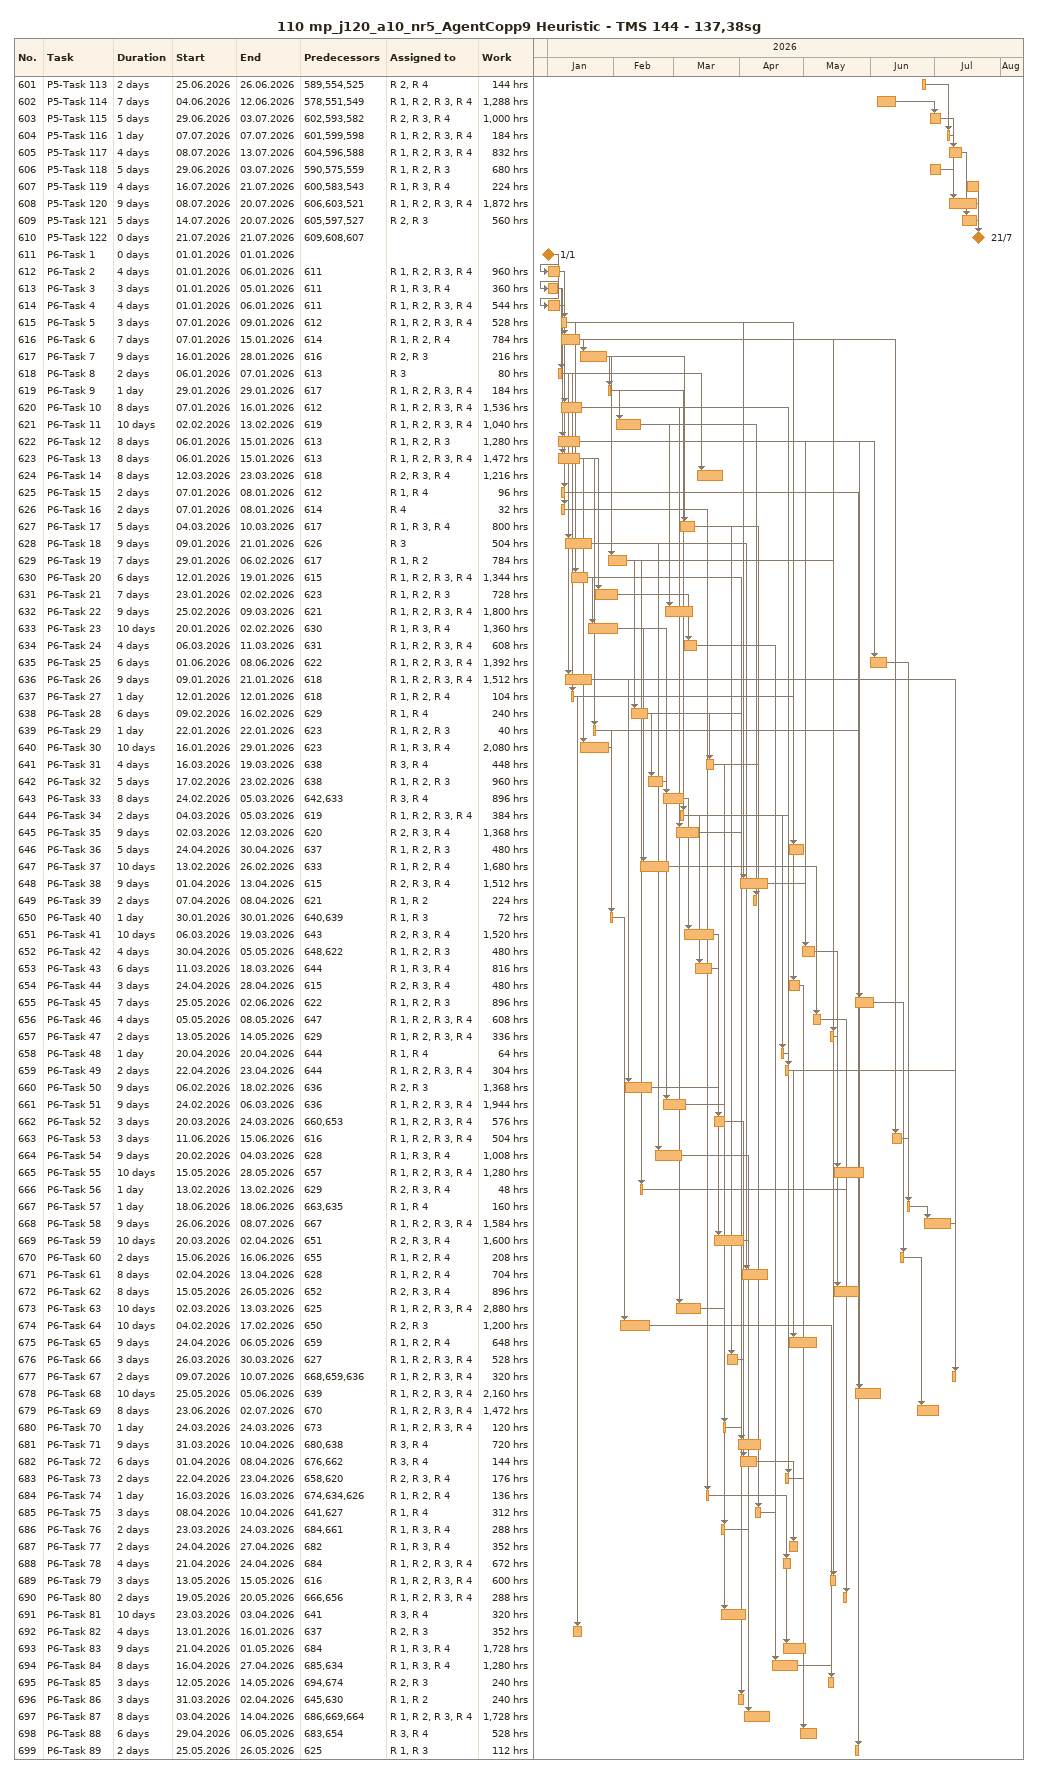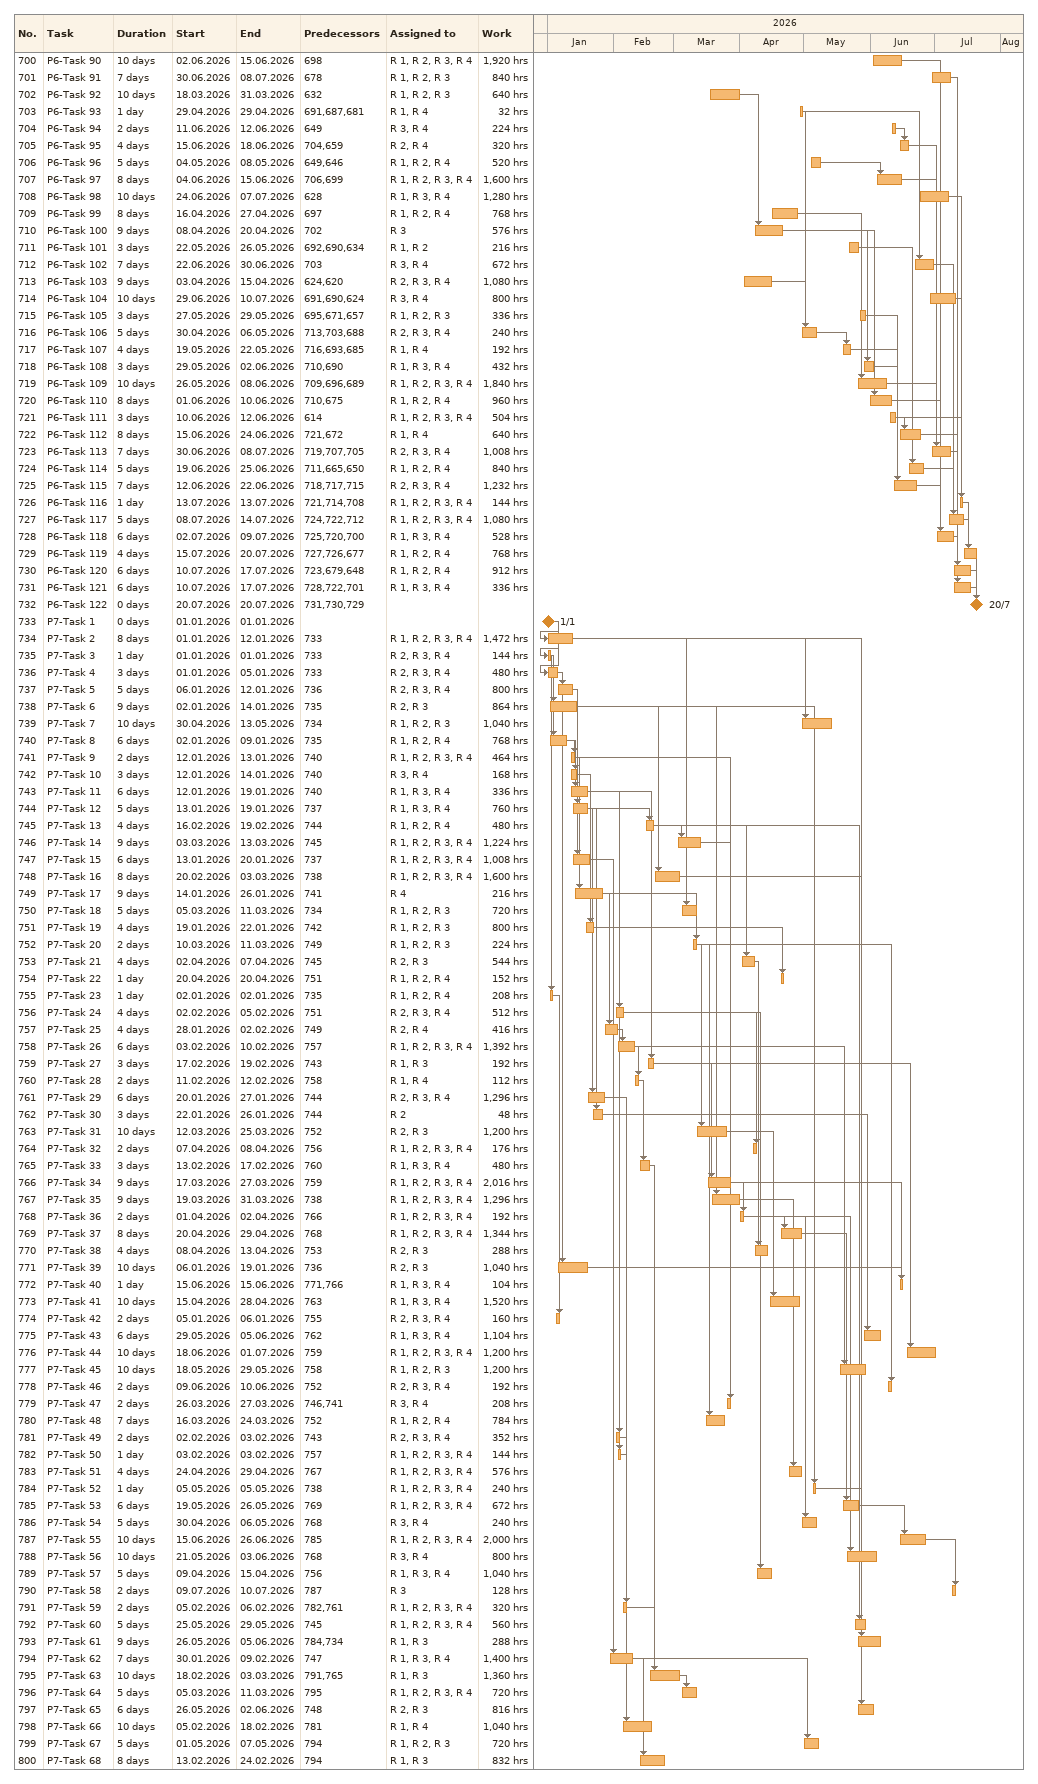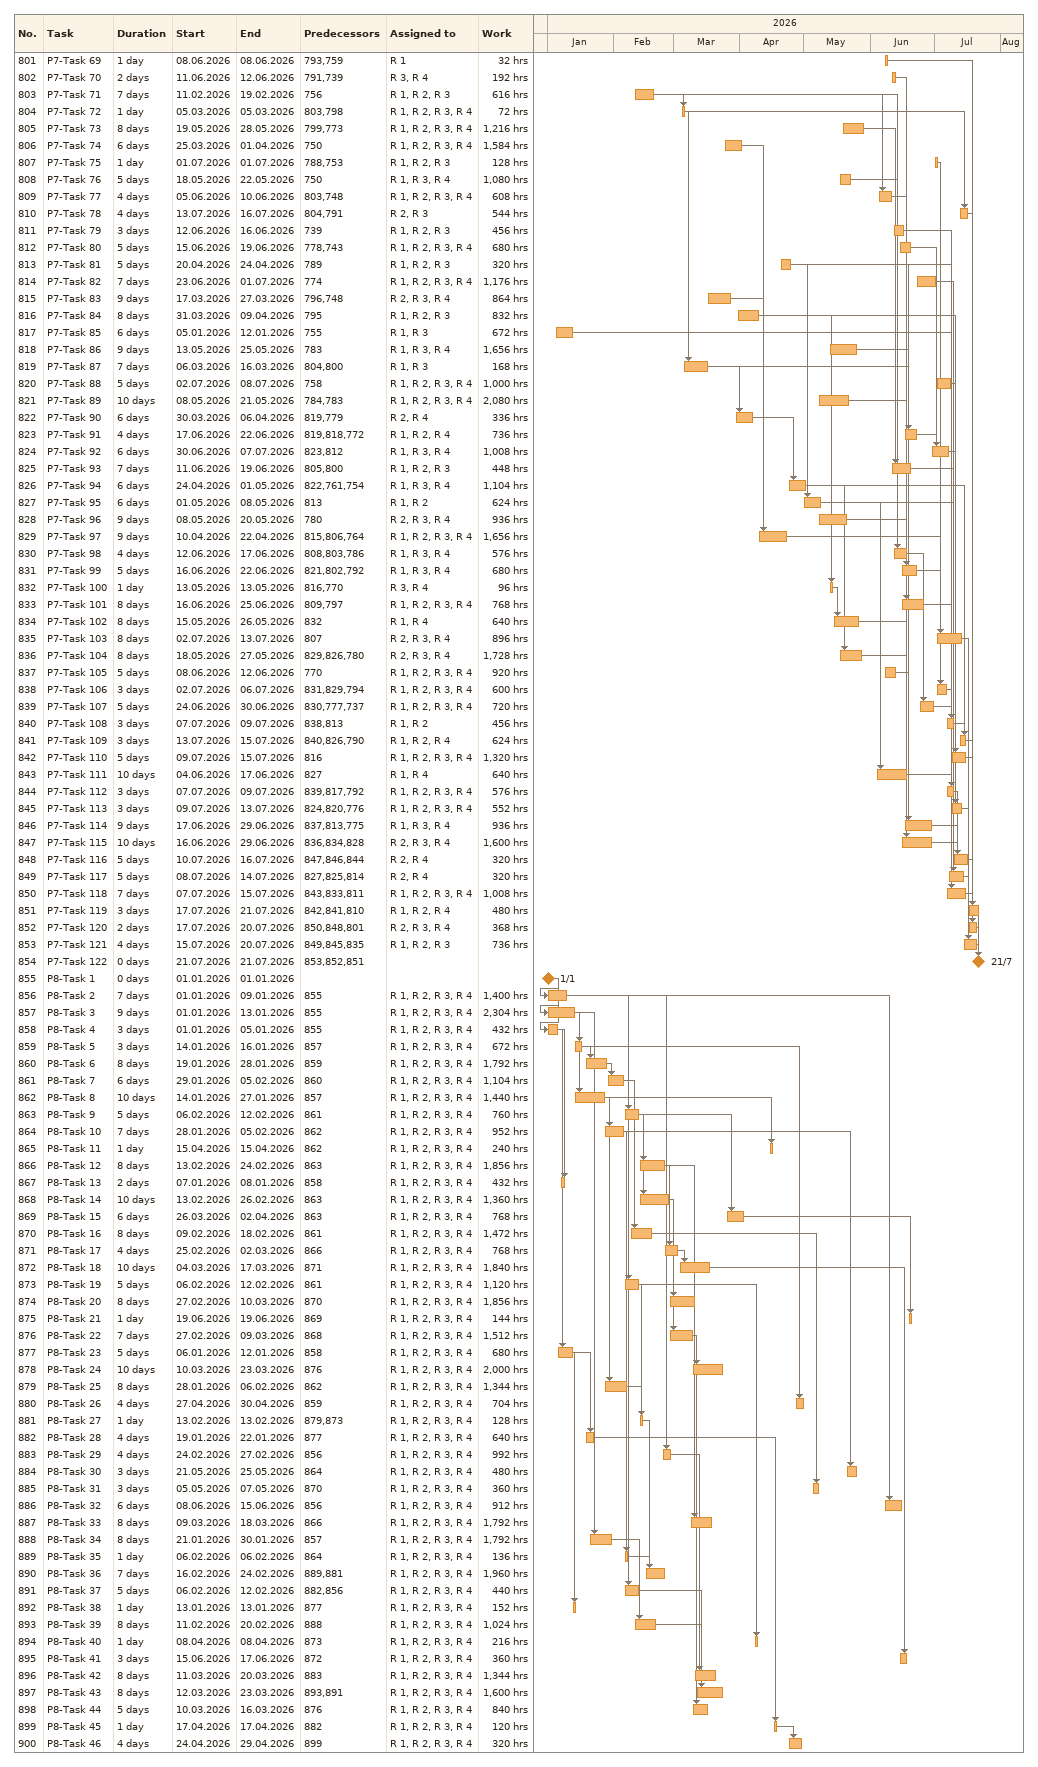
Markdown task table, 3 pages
110 mp_j120_a10_nr5_AgentCopp9 Heuristic - TMS 144 - 137,38sg

| ID | Task | Duration | Start | Finish | Predecessors | Resources | Work (h) |
|---|---|---|---|---|---|---|---|
| 601 | P5-Task 113 | 2d | 2026-06-25 | 2026-06-26 | 589, 554, 525 | R 2, R 4 | 144 |
| 602 | P5-Task 114 | 7d | 2026-06-04 | 2026-06-12 | 578, 551, 549 | R 1, R 2, R 3, R 4 | 1288 |
| 603 | P5-Task 115 | 5d | 2026-06-29 | 2026-07-03 | 602, 593, 582 | R 2, R 3, R 4 | 1000 |
| 604 | P5-Task 116 | 1d | 2026-07-07 | 2026-07-07 | 601, 599, 598 | R 1, R 2, R 3, R 4 | 184 |
| 605 | P5-Task 117 | 4d | 2026-07-08 | 2026-07-13 | 604, 596, 588 | R 1, R 2, R 3, R 4 | 832 |
| 606 | P5-Task 118 | 5d | 2026-06-29 | 2026-07-03 | 590, 575, 559 | R 1, R 2, R 3 | 680 |
| 607 | P5-Task 119 | 4d | 2026-07-16 | 2026-07-21 | 600, 583, 543 | R 1, R 3, R 4 | 224 |
| 608 | P5-Task 120 | 9d | 2026-07-08 | 2026-07-20 | 606, 603, 521 | R 1, R 2, R 3, R 4 | 1872 |
| 609 | P5-Task 121 | 5d | 2026-07-14 | 2026-07-20 | 605, 597, 527 | R 2, R 3 | 560 |
| 610 | P5-Task 122 | 0d | 2026-07-21 | 2026-07-21 | 609, 608, 607 |  |  |
| 611 | P6-Task 1 | 0d | 2026-01-01 | 2026-01-01 |  |  |  |
| 612 | P6-Task 2 | 4d | 2026-01-01 | 2026-01-06 | 611 | R 1, R 2, R 3, R 4 | 960 |
| 613 | P6-Task 3 | 3d | 2026-01-01 | 2026-01-05 | 611 | R 1, R 3, R 4 | 360 |
| 614 | P6-Task 4 | 4d | 2026-01-01 | 2026-01-06 | 611 | R 1, R 2, R 3, R 4 | 544 |
| 615 | P6-Task 5 | 3d | 2026-01-07 | 2026-01-09 | 612 | R 1, R 2, R 3, R 4 | 528 |
| 616 | P6-Task 6 | 7d | 2026-01-07 | 2026-01-15 | 614 | R 1, R 2, R 4 | 784 |
| 617 | P6-Task 7 | 9d | 2026-01-16 | 2026-01-28 | 616 | R 2, R 3 | 216 |
| 618 | P6-Task 8 | 2d | 2026-01-06 | 2026-01-07 | 613 | R 3 | 80 |
| 619 | P6-Task 9 | 1d | 2026-01-29 | 2026-01-29 | 617 | R 1, R 2, R 3, R 4 | 184 |
| 620 | P6-Task 10 | 8d | 2026-01-07 | 2026-01-16 | 612 | R 1, R 2, R 3, R 4 | 1536 |
| 621 | P6-Task 11 | 10d | 2026-02-02 | 2026-02-13 | 619 | R 1, R 2, R 3, R 4 | 1040 |
| 622 | P6-Task 12 | 8d | 2026-01-06 | 2026-01-15 | 613 | R 1, R 2, R 3 | 1280 |
| 623 | P6-Task 13 | 8d | 2026-01-06 | 2026-01-15 | 613 | R 1, R 2, R 3, R 4 | 1472 |
| 624 | P6-Task 14 | 8d | 2026-03-12 | 2026-03-23 | 618 | R 2, R 3, R 4 | 1216 |
| 625 | P6-Task 15 | 2d | 2026-01-07 | 2026-01-08 | 612 | R 1, R 4 | 96 |
| 626 | P6-Task 16 | 2d | 2026-01-07 | 2026-01-08 | 614 | R 4 | 32 |
| 627 | P6-Task 17 | 5d | 2026-03-04 | 2026-03-10 | 617 | R 1, R 3, R 4 | 800 |
| 628 | P6-Task 18 | 9d | 2026-01-09 | 2026-01-21 | 626 | R 3 | 504 |
| 629 | P6-Task 19 | 7d | 2026-01-29 | 2026-02-06 | 617 | R 1, R 2 | 784 |
| 630 | P6-Task 20 | 6d | 2026-01-12 | 2026-01-19 | 615 | R 1, R 2, R 3, R 4 | 1344 |
| 631 | P6-Task 21 | 7d | 2026-01-23 | 2026-02-02 | 623 | R 1, R 2, R 3 | 728 |
| 632 | P6-Task 22 | 9d | 2026-02-25 | 2026-03-09 | 621 | R 1, R 2, R 3, R 4 | 1800 |
| 633 | P6-Task 23 | 10d | 2026-01-20 | 2026-02-02 | 630 | R 1, R 3, R 4 | 1360 |
| 634 | P6-Task 24 | 4d | 2026-03-06 | 2026-03-11 | 631 | R 1, R 2, R 3, R 4 | 608 |
| 635 | P6-Task 25 | 6d | 2026-06-01 | 2026-06-08 | 622 | R 1, R 2, R 3, R 4 | 1392 |
| 636 | P6-Task 26 | 9d | 2026-01-09 | 2026-01-21 | 618 | R 1, R 2, R 3, R 4 | 1512 |
| 637 | P6-Task 27 | 1d | 2026-01-12 | 2026-01-12 | 618 | R 1, R 2, R 4 | 104 |
| 638 | P6-Task 28 | 6d | 2026-02-09 | 2026-02-16 | 629 | R 1, R 4 | 240 |
| 639 | P6-Task 29 | 1d | 2026-01-22 | 2026-01-22 | 623 | R 1, R 2, R 3 | 40 |
| 640 | P6-Task 30 | 10d | 2026-01-16 | 2026-01-29 | 623 | R 1, R 3, R 4 | 2080 |
| 641 | P6-Task 31 | 4d | 2026-03-16 | 2026-03-19 | 638 | R 3, R 4 | 448 |
| 642 | P6-Task 32 | 5d | 2026-02-17 | 2026-02-23 | 638 | R 1, R 2, R 3 | 960 |
| 643 | P6-Task 33 | 8d | 2026-02-24 | 2026-03-05 | 642, 633 | R 3, R 4 | 896 |
| 644 | P6-Task 34 | 2d | 2026-03-04 | 2026-03-05 | 619 | R 1, R 2, R 3, R 4 | 384 |
| 645 | P6-Task 35 | 9d | 2026-03-02 | 2026-03-12 | 620 | R 2, R 3, R 4 | 1368 |
| 646 | P6-Task 36 | 5d | 2026-04-24 | 2026-04-30 | 637 | R 1, R 2, R 3 | 480 |
| 647 | P6-Task 37 | 10d | 2026-02-13 | 2026-02-26 | 633 | R 1, R 2, R 4 | 1680 |
| 648 | P6-Task 38 | 9d | 2026-04-01 | 2026-04-13 | 615 | R 2, R 3, R 4 | 1512 |
| 649 | P6-Task 39 | 2d | 2026-04-07 | 2026-04-08 | 621 | R 1, R 2 | 224 |
| 650 | P6-Task 40 | 1d | 2026-01-30 | 2026-01-30 | 640, 639 | R 1, R 3 | 72 |
| 651 | P6-Task 41 | 10d | 2026-03-06 | 2026-03-19 | 643 | R 2, R 3, R 4 | 1520 |
| 652 | P6-Task 42 | 4d | 2026-04-30 | 2026-05-05 | 648, 622 | R 1, R 2, R 3 | 480 |
| 653 | P6-Task 43 | 6d | 2026-03-11 | 2026-03-18 | 644 | R 1, R 3, R 4 | 816 |
| 654 | P6-Task 44 | 3d | 2026-04-24 | 2026-04-28 | 615 | R 2, R 3, R 4 | 480 |
| 655 | P6-Task 45 | 7d | 2026-05-25 | 2026-06-02 | 622 | R 1, R 2, R 3 | 896 |
| 656 | P6-Task 46 | 4d | 2026-05-05 | 2026-05-08 | 647 | R 1, R 2, R 3, R 4 | 608 |
| 657 | P6-Task 47 | 2d | 2026-05-13 | 2026-05-14 | 629 | R 1, R 2, R 3, R 4 | 336 |
| 658 | P6-Task 48 | 1d | 2026-04-20 | 2026-04-20 | 644 | R 1, R 4 | 64 |
| 659 | P6-Task 49 | 2d | 2026-04-22 | 2026-04-23 | 644 | R 1, R 2, R 3, R 4 | 304 |
| 660 | P6-Task 50 | 9d | 2026-02-06 | 2026-02-18 | 636 | R 2, R 3 | 1368 |
| 661 | P6-Task 51 | 9d | 2026-02-24 | 2026-03-06 | 636 | R 1, R 2, R 3, R 4 | 1944 |
| 662 | P6-Task 52 | 3d | 2026-03-20 | 2026-03-24 | 660, 653 | R 1, R 2, R 3, R 4 | 576 |
| 663 | P6-Task 53 | 3d | 2026-06-11 | 2026-06-15 | 616 | R 1, R 2, R 3, R 4 | 504 |
| 664 | P6-Task 54 | 9d | 2026-02-20 | 2026-03-04 | 628 | R 1, R 3, R 4 | 1008 |
| 665 | P6-Task 55 | 10d | 2026-05-15 | 2026-05-28 | 657 | R 1, R 2, R 3, R 4 | 1280 |
| 666 | P6-Task 56 | 1d | 2026-02-13 | 2026-02-13 | 629 | R 2, R 3, R 4 | 48 |
| 667 | P6-Task 57 | 1d | 2026-06-18 | 2026-06-18 | 663, 635 | R 1, R 4 | 160 |
| 668 | P6-Task 58 | 9d | 2026-06-26 | 2026-07-08 | 667 | R 1, R 2, R 3, R 4 | 1584 |
| 669 | P6-Task 59 | 10d | 2026-03-20 | 2026-04-02 | 651 | R 2, R 3, R 4 | 1600 |
| 670 | P6-Task 60 | 2d | 2026-06-15 | 2026-06-16 | 655 | R 1, R 2, R 4 | 208 |
| 671 | P6-Task 61 | 8d | 2026-04-02 | 2026-04-13 | 628 | R 1, R 2, R 4 | 704 |
| 672 | P6-Task 62 | 8d | 2026-05-15 | 2026-05-26 | 652 | R 2, R 3, R 4 | 896 |
| 673 | P6-Task 63 | 10d | 2026-03-02 | 2026-03-13 | 625 | R 1, R 2, R 3, R 4 | 2880 |
| 674 | P6-Task 64 | 10d | 2026-02-04 | 2026-02-17 | 650 | R 2, R 3 | 1200 |
| 675 | P6-Task 65 | 9d | 2026-04-24 | 2026-05-06 | 659 | R 1, R 2, R 4 | 648 |
| 676 | P6-Task 66 | 3d | 2026-03-26 | 2026-03-30 | 627 | R 1, R 2, R 3, R 4 | 528 |
| 677 | P6-Task 67 | 2d | 2026-07-09 | 2026-07-10 | 668, 659, 636 | R 1, R 2, R 3, R 4 | 320 |
| 678 | P6-Task 68 | 10d | 2026-05-25 | 2026-06-05 | 639 | R 1, R 2, R 3, R 4 | 2160 |
| 679 | P6-Task 69 | 8d | 2026-06-23 | 2026-07-02 | 670 | R 1, R 2, R 3, R 4 | 1472 |
| 680 | P6-Task 70 | 1d | 2026-03-24 | 2026-03-24 | 673 | R 1, R 2, R 3, R 4 | 120 |
| 681 | P6-Task 71 | 9d | 2026-03-31 | 2026-04-10 | 680, 638 | R 3, R 4 | 720 |
| 682 | P6-Task 72 | 6d | 2026-04-01 | 2026-04-08 | 676, 662 | R 3, R 4 | 144 |
| 683 | P6-Task 73 | 2d | 2026-04-22 | 2026-04-23 | 658, 620 | R 2, R 3, R 4 | 176 |
| 684 | P6-Task 74 | 1d | 2026-03-16 | 2026-03-16 | 674, 634, 626 | R 1, R 2, R 4 | 136 |
| 685 | P6-Task 75 | 3d | 2026-04-08 | 2026-04-10 | 641, 627 | R 1, R 4 | 312 |
| 686 | P6-Task 76 | 2d | 2026-03-23 | 2026-03-24 | 684, 661 | R 1, R 3, R 4 | 288 |
| 687 | P6-Task 77 | 2d | 2026-04-24 | 2026-04-27 | 682 | R 1, R 3, R 4 | 352 |
| 688 | P6-Task 78 | 4d | 2026-04-21 | 2026-04-24 | 684 | R 1, R 2, R 3, R 4 | 672 |
| 689 | P6-Task 79 | 3d | 2026-05-13 | 2026-05-15 | 616 | R 1, R 2, R 3, R 4 | 600 |
| 690 | P6-Task 80 | 2d | 2026-05-19 | 2026-05-20 | 666, 656 | R 1, R 2, R 3, R 4 | 288 |
| 691 | P6-Task 81 | 10d | 2026-03-23 | 2026-04-03 | 641 | R 3, R 4 | 320 |
| 692 | P6-Task 82 | 4d | 2026-01-13 | 2026-01-16 | 637 | R 2, R 3 | 352 |
| 693 | P6-Task 83 | 9d | 2026-04-21 | 2026-05-01 | 684 | R 1, R 3, R 4 | 1728 |
| 694 | P6-Task 84 | 8d | 2026-04-16 | 2026-04-27 | 685, 634 | R 1, R 3, R 4 | 1280 |
| 695 | P6-Task 85 | 3d | 2026-05-12 | 2026-05-14 | 694, 674 | R 2, R 3 | 240 |
| 696 | P6-Task 86 | 3d | 2026-03-31 | 2026-04-02 | 645, 630 | R 1, R 2 | 240 |
| 697 | P6-Task 87 | 8d | 2026-04-03 | 2026-04-14 | 686, 669, 664 | R 1, R 2, R 3, R 4 | 1728 |
| 698 | P6-Task 88 | 6d | 2026-04-29 | 2026-05-06 | 683, 654 | R 3, R 4 | 528 |
| 699 | P6-Task 89 | 2d | 2026-05-25 | 2026-05-26 | 625 | R 1, R 3 | 112 |
| 700 | P6-Task 90 | 10d | 2026-06-02 | 2026-06-15 | 698 | R 1, R 2, R 3, R 4 | 1920 |
| 701 | P6-Task 91 | 7d | 2026-06-30 | 2026-07-08 | 678 | R 1, R 2, R 3 | 840 |
| 702 | P6-Task 92 | 10d | 2026-03-18 | 2026-03-31 | 632 | R 1, R 2, R 3 | 640 |
| 703 | P6-Task 93 | 1d | 2026-04-29 | 2026-04-29 | 691, 687, 681 | R 1, R 4 | 32 |
| 704 | P6-Task 94 | 2d | 2026-06-11 | 2026-06-12 | 649 | R 3, R 4 | 224 |
| 705 | P6-Task 95 | 4d | 2026-06-15 | 2026-06-18 | 704, 659 | R 2, R 4 | 320 |
| 706 | P6-Task 96 | 5d | 2026-05-04 | 2026-05-08 | 649, 646 | R 1, R 2, R 4 | 520 |
| 707 | P6-Task 97 | 8d | 2026-06-04 | 2026-06-15 | 706, 699 | R 1, R 2, R 3, R 4 | 1600 |
| 708 | P6-Task 98 | 10d | 2026-06-24 | 2026-07-07 | 628 | R 1, R 3, R 4 | 1280 |
| 709 | P6-Task 99 | 8d | 2026-04-16 | 2026-04-27 | 697 | R 1, R 2, R 4 | 768 |
| 710 | P6-Task 100 | 9d | 2026-04-08 | 2026-04-20 | 702 | R 3 | 576 |
| 711 | P6-Task 101 | 3d | 2026-05-22 | 2026-05-26 | 692, 690, 634 | R 1, R 2 | 216 |
| 712 | P6-Task 102 | 7d | 2026-06-22 | 2026-06-30 | 703 | R 3, R 4 | 672 |
| 713 | P6-Task 103 | 9d | 2026-04-03 | 2026-04-15 | 624, 620 | R 2, R 3, R 4 | 1080 |
| 714 | P6-Task 104 | 10d | 2026-06-29 | 2026-07-10 | 691, 690, 624 | R 3, R 4 | 800 |
| 715 | P6-Task 105 | 3d | 2026-05-27 | 2026-05-29 | 695, 671, 657 | R 1, R 2, R 3 | 336 |
| 716 | P6-Task 106 | 5d | 2026-04-30 | 2026-05-06 | 713, 703, 688 | R 2, R 3, R 4 | 240 |
| 717 | P6-Task 107 | 4d | 2026-05-19 | 2026-05-22 | 716, 693, 685 | R 1, R 4 | 192 |
| 718 | P6-Task 108 | 3d | 2026-05-29 | 2026-06-02 | 710, 690 | R 1, R 3, R 4 | 432 |
| 719 | P6-Task 109 | 10d | 2026-05-26 | 2026-06-08 | 709, 696, 689 | R 1, R 2, R 3, R 4 | 1840 |
| 720 | P6-Task 110 | 8d | 2026-06-01 | 2026-06-10 | 710, 675 | R 1, R 2, R 4 | 960 |
| 721 | P6-Task 111 | 3d | 2026-06-10 | 2026-06-12 | 614 | R 1, R 2, R 3, R 4 | 504 |
| 722 | P6-Task 112 | 8d | 2026-06-15 | 2026-06-24 | 721, 672 | R 1, R 4 | 640 |
| 723 | P6-Task 113 | 7d | 2026-06-30 | 2026-07-08 | 719, 707, 705 | R 2, R 3, R 4 | 1008 |
| 724 | P6-Task 114 | 5d | 2026-06-19 | 2026-06-25 | 711, 665, 650 | R 1, R 2, R 4 | 840 |
| 725 | P6-Task 115 | 7d | 2026-06-12 | 2026-06-22 | 718, 717, 715 | R 2, R 3, R 4 | 1232 |
| 726 | P6-Task 116 | 1d | 2026-07-13 | 2026-07-13 | 721, 714, 708 | R 1, R 2, R 3, R 4 | 144 |
| 727 | P6-Task 117 | 5d | 2026-07-08 | 2026-07-14 | 724, 722, 712 | R 1, R 2, R 3, R 4 | 1080 |
| 728 | P6-Task 118 | 6d | 2026-07-02 | 2026-07-09 | 725, 720, 700 | R 1, R 3, R 4 | 528 |
| 729 | P6-Task 119 | 4d | 2026-07-15 | 2026-07-20 | 727, 726, 677 | R 1, R 2, R 4 | 768 |
| 730 | P6-Task 120 | 6d | 2026-07-10 | 2026-07-17 | 723, 679, 648 | R 1, R 2, R 4 | 912 |
| 731 | P6-Task 121 | 6d | 2026-07-10 | 2026-07-17 | 728, 722, 701 | R 1, R 3, R 4 | 336 |
| 732 | P6-Task 122 | 0d | 2026-07-20 | 2026-07-20 | 731, 730, 729 |  |  |
| 733 | P7-Task 1 | 0d | 2026-01-01 | 2026-01-01 |  |  |  |
| 734 | P7-Task 2 | 8d | 2026-01-01 | 2026-01-12 | 733 | R 1, R 2, R 3, R 4 | 1472 |
| 735 | P7-Task 3 | 1d | 2026-01-01 | 2026-01-01 | 733 | R 2, R 3, R 4 | 144 |
| 736 | P7-Task 4 | 3d | 2026-01-01 | 2026-01-05 | 733 | R 2, R 3, R 4 | 480 |
| 737 | P7-Task 5 | 5d | 2026-01-06 | 2026-01-12 | 736 | R 2, R 3, R 4 | 800 |
| 738 | P7-Task 6 | 9d | 2026-01-02 | 2026-01-14 | 735 | R 2, R 3 | 864 |
| 739 | P7-Task 7 | 10d | 2026-04-30 | 2026-05-13 | 734 | R 1, R 2, R 3 | 1040 |
| 740 | P7-Task 8 | 6d | 2026-01-02 | 2026-01-09 | 735 | R 1, R 2, R 4 | 768 |
| 741 | P7-Task 9 | 2d | 2026-01-12 | 2026-01-13 | 740 | R 1, R 2, R 3, R 4 | 464 |
| 742 | P7-Task 10 | 3d | 2026-01-12 | 2026-01-14 | 740 | R 3, R 4 | 168 |
| 743 | P7-Task 11 | 6d | 2026-01-12 | 2026-01-19 | 740 | R 1, R 3, R 4 | 336 |
| 744 | P7-Task 12 | 5d | 2026-01-13 | 2026-01-19 | 737 | R 1, R 3, R 4 | 760 |
| 745 | P7-Task 13 | 4d | 2026-02-16 | 2026-02-19 | 744 | R 1, R 2, R 4 | 480 |
| 746 | P7-Task 14 | 9d | 2026-03-03 | 2026-03-13 | 745 | R 1, R 2, R 3, R 4 | 1224 |
| 747 | P7-Task 15 | 6d | 2026-01-13 | 2026-01-20 | 737 | R 1, R 2, R 3, R 4 | 1008 |
| 748 | P7-Task 16 | 8d | 2026-02-20 | 2026-03-03 | 738 | R 1, R 2, R 3, R 4 | 1600 |
| 749 | P7-Task 17 | 9d | 2026-01-14 | 2026-01-26 | 741 | R 4 | 216 |
| 750 | P7-Task 18 | 5d | 2026-03-05 | 2026-03-11 | 734 | R 1, R 2, R 3 | 720 |
| 751 | P7-Task 19 | 4d | 2026-01-19 | 2026-01-22 | 742 | R 1, R 2, R 3 | 800 |
| 752 | P7-Task 20 | 2d | 2026-03-10 | 2026-03-11 | 749 | R 1, R 2, R 3 | 224 |
| 753 | P7-Task 21 | 4d | 2026-04-02 | 2026-04-07 | 745 | R 2, R 3 | 544 |
| 754 | P7-Task 22 | 1d | 2026-04-20 | 2026-04-20 | 751 | R 1, R 2, R 4 | 152 |
| 755 | P7-Task 23 | 1d | 2026-01-02 | 2026-01-02 | 735 | R 1, R 2, R 4 | 208 |
| 756 | P7-Task 24 | 4d | 2026-02-02 | 2026-02-05 | 751 | R 2, R 3, R 4 | 512 |
| 757 | P7-Task 25 | 4d | 2026-01-28 | 2026-02-02 | 749 | R 2, R 4 | 416 |
| 758 | P7-Task 26 | 6d | 2026-02-03 | 2026-02-10 | 757 | R 1, R 2, R 3, R 4 | 1392 |
| 759 | P7-Task 27 | 3d | 2026-02-17 | 2026-02-19 | 743 | R 1, R 3 | 192 |
| 760 | P7-Task 28 | 2d | 2026-02-11 | 2026-02-12 | 758 | R 1, R 4 | 112 |
| 761 | P7-Task 29 | 6d | 2026-01-20 | 2026-01-27 | 744 | R 2, R 3, R 4 | 1296 |
| 762 | P7-Task 30 | 3d | 2026-01-22 | 2026-01-26 | 744 | R 2 | 48 |
| 763 | P7-Task 31 | 10d | 2026-03-12 | 2026-03-25 | 752 | R 2, R 3 | 1200 |
| 764 | P7-Task 32 | 2d | 2026-04-07 | 2026-04-08 | 756 | R 1, R 2, R 3, R 4 | 176 |
| 765 | P7-Task 33 | 3d | 2026-02-13 | 2026-02-17 | 760 | R 1, R 3, R 4 | 480 |
| 766 | P7-Task 34 | 9d | 2026-03-17 | 2026-03-27 | 759 | R 1, R 2, R 3, R 4 | 2016 |
| 767 | P7-Task 35 | 9d | 2026-03-19 | 2026-03-31 | 738 | R 1, R 2, R 3, R 4 | 1296 |
| 768 | P7-Task 36 | 2d | 2026-04-01 | 2026-04-02 | 766 | R 1, R 2, R 3, R 4 | 192 |
| 769 | P7-Task 37 | 8d | 2026-04-20 | 2026-04-29 | 768 | R 1, R 2, R 3, R 4 | 1344 |
| 770 | P7-Task 38 | 4d | 2026-04-08 | 2026-04-13 | 753 | R 2, R 3 | 288 |
| 771 | P7-Task 39 | 10d | 2026-01-06 | 2026-01-19 | 736 | R 2, R 3 | 1040 |
| 772 | P7-Task 40 | 1d | 2026-06-15 | 2026-06-15 | 771, 766 | R 1, R 3, R 4 | 104 |
| 773 | P7-Task 41 | 10d | 2026-04-15 | 2026-04-28 | 763 | R 1, R 3, R 4 | 1520 |
| 774 | P7-Task 42 | 2d | 2026-01-05 | 2026-01-06 | 755 | R 2, R 3, R 4 | 160 |
| 775 | P7-Task 43 | 6d | 2026-05-29 | 2026-06-05 | 762 | R 1, R 3, R 4 | 1104 |
| 776 | P7-Task 44 | 10d | 2026-06-18 | 2026-07-01 | 759 | R 1, R 2, R 3, R 4 | 1200 |
| 777 | P7-Task 45 | 10d | 2026-05-18 | 2026-05-29 | 758 | R 1, R 2, R 3 | 1200 |
| 778 | P7-Task 46 | 2d | 2026-06-09 | 2026-06-10 | 752 | R 2, R 3, R 4 | 192 |
| 779 | P7-Task 47 | 2d | 2026-03-26 | 2026-03-27 | 746, 741 | R 3, R 4 | 208 |
| 780 | P7-Task 48 | 7d | 2026-03-16 | 2026-03-24 | 752 | R 1, R 2, R 4 | 784 |
| 781 | P7-Task 49 | 2d | 2026-02-02 | 2026-02-03 | 743 | R 2, R 3, R 4 | 352 |
| 782 | P7-Task 50 | 1d | 2026-02-03 | 2026-02-03 | 757 | R 1, R 2, R 3, R 4 | 144 |
| 783 | P7-Task 51 | 4d | 2026-04-24 | 2026-04-29 | 767 | R 1, R 2, R 3, R 4 | 576 |
| 784 | P7-Task 52 | 1d | 2026-05-05 | 2026-05-05 | 738 | R 1, R 2, R 3, R 4 | 240 |
| 785 | P7-Task 53 | 6d | 2026-05-19 | 2026-05-26 | 769 | R 1, R 2, R 3, R 4 | 672 |
| 786 | P7-Task 54 | 5d | 2026-04-30 | 2026-05-06 | 768 | R 3, R 4 | 240 |
| 787 | P7-Task 55 | 10d | 2026-06-15 | 2026-06-26 | 785 | R 1, R 2, R 3, R 4 | 2000 |
| 788 | P7-Task 56 | 10d | 2026-05-21 | 2026-06-03 | 768 | R 3, R 4 | 800 |
| 789 | P7-Task 57 | 5d | 2026-04-09 | 2026-04-15 | 756 | R 1, R 3, R 4 | 1040 |
| 790 | P7-Task 58 | 2d | 2026-07-09 | 2026-07-10 | 787 | R 3 | 128 |
| 791 | P7-Task 59 | 2d | 2026-02-05 | 2026-02-06 | 782, 761 | R 1, R 2, R 3, R 4 | 320 |
| 792 | P7-Task 60 | 5d | 2026-05-25 | 2026-05-29 | 745 | R 1, R 2, R 3, R 4 | 560 |
| 793 | P7-Task 61 | 9d | 2026-05-26 | 2026-06-05 | 784, 734 | R 1, R 3 | 288 |
| 794 | P7-Task 62 | 7d | 2026-01-30 | 2026-02-09 | 747 | R 1, R 3, R 4 | 1400 |
| 795 | P7-Task 63 | 10d | 2026-02-18 | 2026-03-03 | 791, 765 | R 1, R 3 | 1360 |
| 796 | P7-Task 64 | 5d | 2026-03-05 | 2026-03-11 | 795 | R 1, R 2, R 3, R 4 | 720 |
| 797 | P7-Task 65 | 6d | 2026-05-26 | 2026-06-02 | 748 | R 2, R 3 | 816 |
| 798 | P7-Task 66 | 10d | 2026-02-05 | 2026-02-18 | 781 | R 1, R 4 | 1040 |
| 799 | P7-Task 67 | 5d | 2026-05-01 | 2026-05-07 | 794 | R 1, R 2, R 3 | 720 |
| 800 | P7-Task 68 | 8d | 2026-02-13 | 2026-02-24 | 794 | R 1, R 3 | 832 |
| 801 | P7-Task 69 | 1d | 2026-06-08 | 2026-06-08 | 793, 759 | R 1 | 32 |
| 802 | P7-Task 70 | 2d | 2026-06-11 | 2026-06-12 | 791, 739 | R 3, R 4 | 192 |
| 803 | P7-Task 71 | 7d | 2026-02-11 | 2026-02-19 | 756 | R 1, R 2, R 3 | 616 |
| 804 | P7-Task 72 | 1d | 2026-03-05 | 2026-03-05 | 803, 798 | R 1, R 2, R 3, R 4 | 72 |
| 805 | P7-Task 73 | 8d | 2026-05-19 | 2026-05-28 | 799, 773 | R 1, R 2, R 3, R 4 | 1216 |
| 806 | P7-Task 74 | 6d | 2026-03-25 | 2026-04-01 | 750 | R 1, R 2, R 3, R 4 | 1584 |
| 807 | P7-Task 75 | 1d | 2026-07-01 | 2026-07-01 | 788, 753 | R 1, R 2, R 3 | 128 |
| 808 | P7-Task 76 | 5d | 2026-05-18 | 2026-05-22 | 750 | R 1, R 3, R 4 | 1080 |
| 809 | P7-Task 77 | 4d | 2026-06-05 | 2026-06-10 | 803, 748 | R 1, R 2, R 3, R 4 | 608 |
| 810 | P7-Task 78 | 4d | 2026-07-13 | 2026-07-16 | 804, 791 | R 2, R 3 | 544 |
| 811 | P7-Task 79 | 3d | 2026-06-12 | 2026-06-16 | 739 | R 1, R 2, R 3 | 456 |
| 812 | P7-Task 80 | 5d | 2026-06-15 | 2026-06-19 | 778, 743 | R 1, R 2, R 3, R 4 | 680 |
| 813 | P7-Task 81 | 5d | 2026-04-20 | 2026-04-24 | 789 | R 1, R 2, R 3 | 320 |
| 814 | P7-Task 82 | 7d | 2026-06-23 | 2026-07-01 | 774 | R 1, R 2, R 3, R 4 | 1176 |
| 815 | P7-Task 83 | 9d | 2026-03-17 | 2026-03-27 | 796, 748 | R 2, R 3, R 4 | 864 |
| 816 | P7-Task 84 | 8d | 2026-03-31 | 2026-04-09 | 795 | R 1, R 2, R 3 | 832 |
| 817 | P7-Task 85 | 6d | 2026-01-05 | 2026-01-12 | 755 | R 1, R 3 | 672 |
| 818 | P7-Task 86 | 9d | 2026-05-13 | 2026-05-25 | 783 | R 1, R 3, R 4 | 1656 |
| 819 | P7-Task 87 | 7d | 2026-03-06 | 2026-03-16 | 804, 800 | R 1, R 3 | 168 |
| 820 | P7-Task 88 | 5d | 2026-07-02 | 2026-07-08 | 758 | R 1, R 2, R 3, R 4 | 1000 |
| 821 | P7-Task 89 | 10d | 2026-05-08 | 2026-05-21 | 784, 783 | R 1, R 2, R 3, R 4 | 2080 |
| 822 | P7-Task 90 | 6d | 2026-03-30 | 2026-04-06 | 819, 779 | R 2, R 4 | 336 |
| 823 | P7-Task 91 | 4d | 2026-06-17 | 2026-06-22 | 819, 818, 772 | R 1, R 2, R 4 | 736 |
| 824 | P7-Task 92 | 6d | 2026-06-30 | 2026-07-07 | 823, 812 | R 1, R 3, R 4 | 1008 |
| 825 | P7-Task 93 | 7d | 2026-06-11 | 2026-06-19 | 805, 800 | R 1, R 2, R 3 | 448 |
| 826 | P7-Task 94 | 6d | 2026-04-24 | 2026-05-01 | 822, 761, 754 | R 1, R 3, R 4 | 1104 |
| 827 | P7-Task 95 | 6d | 2026-05-01 | 2026-05-08 | 813 | R 1, R 2 | 624 |
| 828 | P7-Task 96 | 9d | 2026-05-08 | 2026-05-20 | 780 | R 2, R 3, R 4 | 936 |
| 829 | P7-Task 97 | 9d | 2026-04-10 | 2026-04-22 | 815, 806, 764 | R 1, R 2, R 3, R 4 | 1656 |
| 830 | P7-Task 98 | 4d | 2026-06-12 | 2026-06-17 | 808, 803, 786 | R 1, R 3, R 4 | 576 |
| 831 | P7-Task 99 | 5d | 2026-06-16 | 2026-06-22 | 821, 802, 792 | R 1, R 3, R 4 | 680 |
| 832 | P7-Task 100 | 1d | 2026-05-13 | 2026-05-13 | 816, 770 | R 3, R 4 | 96 |
| 833 | P7-Task 101 | 8d | 2026-06-16 | 2026-06-25 | 809, 797 | R 1, R 2, R 3, R 4 | 768 |
| 834 | P7-Task 102 | 8d | 2026-05-15 | 2026-05-26 | 832 | R 1, R 4 | 640 |
| 835 | P7-Task 103 | 8d | 2026-07-02 | 2026-07-13 | 807 | R 2, R 3, R 4 | 896 |
| 836 | P7-Task 104 | 8d | 2026-05-18 | 2026-05-27 | 829, 826, 780 | R 2, R 3, R 4 | 1728 |
| 837 | P7-Task 105 | 5d | 2026-06-08 | 2026-06-12 | 770 | R 1, R 2, R 3, R 4 | 920 |
| 838 | P7-Task 106 | 3d | 2026-07-02 | 2026-07-06 | 831, 829, 794 | R 1, R 2, R 3, R 4 | 600 |
| 839 | P7-Task 107 | 5d | 2026-06-24 | 2026-06-30 | 830, 777, 737 | R 1, R 2, R 3, R 4 | 720 |
| 840 | P7-Task 108 | 3d | 2026-07-07 | 2026-07-09 | 838, 813 | R 1, R 2 | 456 |
| 841 | P7-Task 109 | 3d | 2026-07-13 | 2026-07-15 | 840, 826, 790 | R 1, R 2, R 4 | 624 |
| 842 | P7-Task 110 | 5d | 2026-07-09 | 2026-07-15 | 816 | R 1, R 2, R 3, R 4 | 1320 |
| 843 | P7-Task 111 | 10d | 2026-06-04 | 2026-06-17 | 827 | R 1, R 4 | 640 |
| 844 | P7-Task 112 | 3d | 2026-07-07 | 2026-07-09 | 839, 817, 792 | R 1, R 2, R 3, R 4 | 576 |
| 845 | P7-Task 113 | 3d | 2026-07-09 | 2026-07-13 | 824, 820, 776 | R 1, R 2, R 3, R 4 | 552 |
| 846 | P7-Task 114 | 9d | 2026-06-17 | 2026-06-29 | 837, 813, 775 | R 1, R 3, R 4 | 936 |
| 847 | P7-Task 115 | 10d | 2026-06-16 | 2026-06-29 | 836, 834, 828 | R 2, R 3, R 4 | 1600 |
| 848 | P7-Task 116 | 5d | 2026-07-10 | 2026-07-16 | 847, 846, 844 | R 2, R 4 | 320 |
| 849 | P7-Task 117 | 5d | 2026-07-08 | 2026-07-14 | 827, 825, 814 | R 2, R 4 | 320 |
| 850 | P7-Task 118 | 7d | 2026-07-07 | 2026-07-15 | 843, 833, 811 | R 1, R 2, R 3, R 4 | 1008 |
| 851 | P7-Task 119 | 3d | 2026-07-17 | 2026-07-21 | 842, 841, 810 | R 1, R 2, R 4 | 480 |
| 852 | P7-Task 120 | 2d | 2026-07-17 | 2026-07-20 | 850, 848, 801 | R 2, R 3, R 4 | 368 |
| 853 | P7-Task 121 | 4d | 2026-07-15 | 2026-07-20 | 849, 845, 835 | R 1, R 2, R 3 | 736 |
| 854 | P7-Task 122 | 0d | 2026-07-21 | 2026-07-21 | 853, 852, 851 |  |  |
| 855 | P8-Task 1 | 0d | 2026-01-01 | 2026-01-01 |  |  |  |
| 856 | P8-Task 2 | 7d | 2026-01-01 | 2026-01-09 | 855 | R 1, R 2, R 3, R 4 | 1400 |
| 857 | P8-Task 3 | 9d | 2026-01-01 | 2026-01-13 | 855 | R 1, R 2, R 3, R 4 | 2304 |
| 858 | P8-Task 4 | 3d | 2026-01-01 | 2026-01-05 | 855 | R 1, R 2, R 3, R 4 | 432 |
| 859 | P8-Task 5 | 3d | 2026-01-14 | 2026-01-16 | 857 | R 1, R 2, R 3, R 4 | 672 |
| 860 | P8-Task 6 | 8d | 2026-01-19 | 2026-01-28 | 859 | R 1, R 2, R 3, R 4 | 1792 |
| 861 | P8-Task 7 | 6d | 2026-01-29 | 2026-02-05 | 860 | R 1, R 2, R 3, R 4 | 1104 |
| 862 | P8-Task 8 | 10d | 2026-01-14 | 2026-01-27 | 857 | R 1, R 2, R 3, R 4 | 1440 |
| 863 | P8-Task 9 | 5d | 2026-02-06 | 2026-02-12 | 861 | R 1, R 2, R 3, R 4 | 760 |
| 864 | P8-Task 10 | 7d | 2026-01-28 | 2026-02-05 | 862 | R 1, R 2, R 3, R 4 | 952 |
| 865 | P8-Task 11 | 1d | 2026-04-15 | 2026-04-15 | 862 | R 1, R 2, R 3, R 4 | 240 |
| 866 | P8-Task 12 | 8d | 2026-02-13 | 2026-02-24 | 863 | R 1, R 2, R 3, R 4 | 1856 |
| 867 | P8-Task 13 | 2d | 2026-01-07 | 2026-01-08 | 858 | R 1, R 2, R 3, R 4 | 432 |
| 868 | P8-Task 14 | 10d | 2026-02-13 | 2026-02-26 | 863 | R 1, R 2, R 3, R 4 | 1360 |
| 869 | P8-Task 15 | 6d | 2026-03-26 | 2026-04-02 | 863 | R 1, R 2, R 3, R 4 | 768 |
| 870 | P8-Task 16 | 8d | 2026-02-09 | 2026-02-18 | 861 | R 1, R 2, R 3, R 4 | 1472 |
| 871 | P8-Task 17 | 4d | 2026-02-25 | 2026-03-02 | 866 | R 1, R 2, R 3, R 4 | 768 |
| 872 | P8-Task 18 | 10d | 2026-03-04 | 2026-03-17 | 871 | R 1, R 2, R 3, R 4 | 1840 |
| 873 | P8-Task 19 | 5d | 2026-02-06 | 2026-02-12 | 861 | R 1, R 2, R 3, R 4 | 1120 |
| 874 | P8-Task 20 | 8d | 2026-02-27 | 2026-03-10 | 870 | R 1, R 2, R 3, R 4 | 1856 |
| 875 | P8-Task 21 | 1d | 2026-06-19 | 2026-06-19 | 869 | R 1, R 2, R 3, R 4 | 144 |
| 876 | P8-Task 22 | 7d | 2026-02-27 | 2026-03-09 | 868 | R 1, R 2, R 3, R 4 | 1512 |
| 877 | P8-Task 23 | 5d | 2026-01-06 | 2026-01-12 | 858 | R 1, R 2, R 3, R 4 | 680 |
| 878 | P8-Task 24 | 10d | 2026-03-10 | 2026-03-23 | 876 | R 1, R 2, R 3, R 4 | 2000 |
| 879 | P8-Task 25 | 8d | 2026-01-28 | 2026-02-06 | 862 | R 1, R 2, R 3, R 4 | 1344 |
| 880 | P8-Task 26 | 4d | 2026-04-27 | 2026-04-30 | 859 | R 1, R 2, R 3, R 4 | 704 |
| 881 | P8-Task 27 | 1d | 2026-02-13 | 2026-02-13 | 879, 873 | R 1, R 2, R 3, R 4 | 128 |
| 882 | P8-Task 28 | 4d | 2026-01-19 | 2026-01-22 | 877 | R 1, R 2, R 3, R 4 | 640 |
| 883 | P8-Task 29 | 4d | 2026-02-24 | 2026-02-27 | 856 | R 1, R 2, R 3, R 4 | 992 |
| 884 | P8-Task 30 | 3d | 2026-05-21 | 2026-05-25 | 864 | R 1, R 2, R 3, R 4 | 480 |
| 885 | P8-Task 31 | 3d | 2026-05-05 | 2026-05-07 | 870 | R 1, R 2, R 3, R 4 | 360 |
| 886 | P8-Task 32 | 6d | 2026-06-08 | 2026-06-15 | 856 | R 1, R 2, R 3, R 4 | 912 |
| 887 | P8-Task 33 | 8d | 2026-03-09 | 2026-03-18 | 866 | R 1, R 2, R 3, R 4 | 1792 |
| 888 | P8-Task 34 | 8d | 2026-01-21 | 2026-01-30 | 857 | R 1, R 2, R 3, R 4 | 1792 |
| 889 | P8-Task 35 | 1d | 2026-02-06 | 2026-02-06 | 864 | R 1, R 2, R 3, R 4 | 136 |
| 890 | P8-Task 36 | 7d | 2026-02-16 | 2026-02-24 | 889, 881 | R 1, R 2, R 3, R 4 | 1960 |
| 891 | P8-Task 37 | 5d | 2026-02-06 | 2026-02-12 | 882, 856 | R 1, R 2, R 3, R 4 | 440 |
| 892 | P8-Task 38 | 1d | 2026-01-13 | 2026-01-13 | 877 | R 1, R 2, R 3, R 4 | 152 |
| 893 | P8-Task 39 | 8d | 2026-02-11 | 2026-02-20 | 888 | R 1, R 2, R 3, R 4 | 1024 |
| 894 | P8-Task 40 | 1d | 2026-04-08 | 2026-04-08 | 873 | R 1, R 2, R 3, R 4 | 216 |
| 895 | P8-Task 41 | 3d | 2026-06-15 | 2026-06-17 | 872 | R 1, R 2, R 3, R 4 | 360 |
| 896 | P8-Task 42 | 8d | 2026-03-11 | 2026-03-20 | 883 | R 1, R 2, R 3, R 4 | 1344 |
| 897 | P8-Task 43 | 8d | 2026-03-12 | 2026-03-23 | 893, 891 | R 1, R 2, R 3, R 4 | 1600 |
| 898 | P8-Task 44 | 5d | 2026-03-10 | 2026-03-16 | 876 | R 1, R 2, R 3, R 4 | 840 |
| 899 | P8-Task 45 | 1d | 2026-04-17 | 2026-04-17 | 882 | R 1, R 2, R 3, R 4 | 120 |
| 900 | P8-Task 46 | 4d | 2026-04-24 | 2026-04-29 | 899 | R 1, R 2, R 3, R 4 | 320 |
